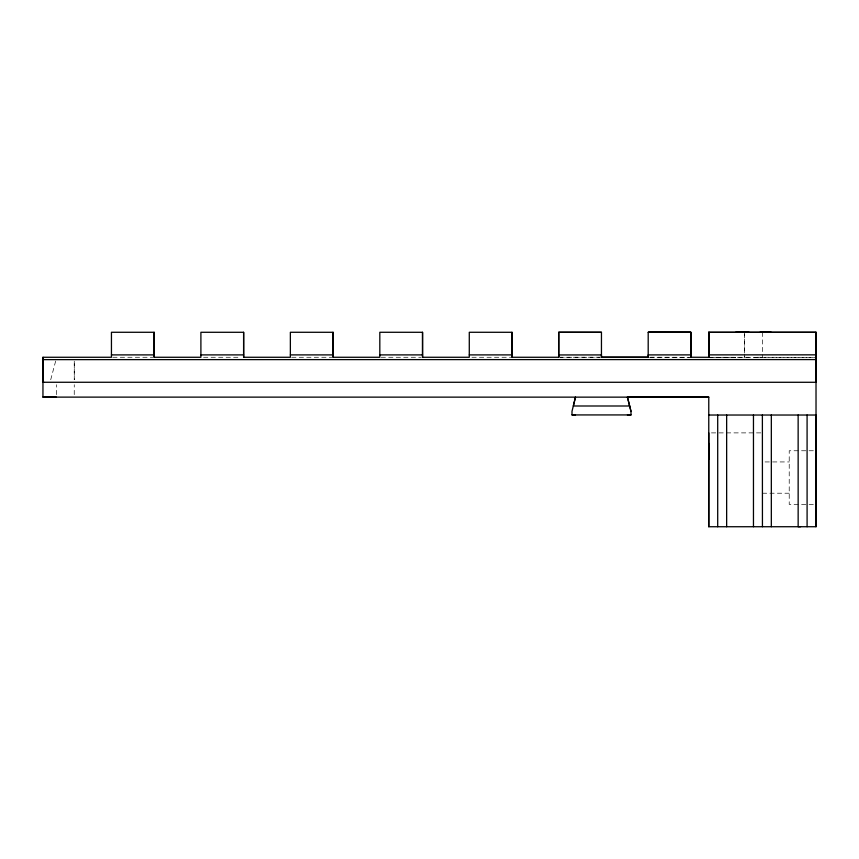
<?xml version="1.0" encoding="UTF-8"?>
<svg xmlns="http://www.w3.org/2000/svg" width="859" height="859" viewBox="0 0 859 859"><rect width="100%" height="100%" fill="white"/><g stroke="black" fill="none" stroke-linecap="round" stroke-linejoin="round"><path stroke-width="0.64" stroke-dasharray="4.29 3.22" d="M762.405 332.293L762.384 357.312L753.429 357.355M56.372 394.646L56.393 384.735M74.239 394.635L74.261 384.725M50.713 379.732L55.706 360.887M600.13 357.204L559.993 357.269M749.177 357.28L711.477 357.301M560.068 357.269L600.119 357.28M649.511 357.301L689.616 357.312L649.522 357.215M710.157 357.312L735.551 357.323M757.155 357.28L813.323 357.344M112.776 357.269L152.827 357.269M203.572 357.269L240.95 357.269M291.695 357.269L331.746 357.269M381.16 357.269L421.2 357.269M471.945 357.269L510.665 357.269M708.782 357.355L816.007 357.355M711.435 432.893L762.395 432.882M813.344 450.76L789.217 450.76L789.217 504.383L813.344 504.383M765.079 461.938L789.217 461.938M762.395 493.216L789.217 493.216M74.261 361.209L74.261 379.624L74.261 361.209M744.517 333.646L744.517 357.312L744.538 333.614"/><path stroke-width="1.29" d="M56.361 397.116L42.95 397.116L42.982 357.269L111.445 357.269L111.445 332.272L154.158 332.283L154.158 357.269L200.899 357.269L200.899 332.283L243.623 332.293L243.623 357.269L290.363 357.269L290.363 332.272L333.077 332.293L333.077 357.269L379.818 357.269L379.818 332.272L422.542 332.293L422.542 357.269L469.282 357.269L469.282 332.272L511.996 332.293L511.996 357.269L558.737 357.269L558.737 332.261L601.461 332.283L601.45 357.28L648.191 357.28L648.201 332.315L690.872 332.326L690.872 357.333L690.915 332.326L648.201 332.315L690.851 332.336M154.158 357.269L154.158 332.293M42.95 397.116L708.772 397.148L708.772 526.739L816.029 526.728L816.018 332.293L708.793 332.315L708.825 357.301L708.825 332.326L816.018 332.293L816.007 357.355M816.018 526.728L816.018 415.026L708.772 415.026M816.007 357.344L816.007 332.336L816.039 382.287L42.982 382.266L42.982 357.269M708.825 357.323L708.825 332.326L708.825 357.301L690.904 357.258L690.904 354.885L648.191 354.907L648.191 357.28M42.982 382.255L43.809 382.234M762.438 526.728L762.384 415.026M627.424 414.951L630.989 414.929L631 411.364L627.414 397.051L708.772 397.148M749.145 332.293L735.562 332.326M759.957 332.293L771.318 332.336M601.461 332.293L558.737 332.283L558.737 357.269M111.445 354.896L154.158 354.896M200.899 354.896L243.623 354.896M290.363 354.896L333.077 354.896M379.818 354.896L422.542 354.896M469.282 354.896L511.996 354.896M708.75 354.874L816.039 354.842M648.191 357.204L601.45 357.204L601.45 354.928L558.737 354.95L558.737 356.098M42.982 359.631L816.039 359.577M629.658 405.996L573.361 405.996L575.487 397.073L571.997 411.364L572.019 414.929L575.487 414.951M572.019 414.929L631 414.929M800.513 526.728L798.151 526.728L798.14 415.026M761.74 332.293L762.405 332.293M708.75 526.728L708.75 432.893M630.989 411.364L627.424 397.105M807.084 415.026L807.095 526.728M771.328 415.026L771.328 526.728M753.461 415.026L753.461 526.739M726.65 415.026L726.65 526.739M717.705 415.026L717.705 526.739M708.75 443.362L708.75 459.393M511.996 332.272L511.996 357.269M422.542 332.272L422.542 357.269M333.077 332.272L333.077 357.269M243.623 332.283L243.623 357.269"/></g></svg>
